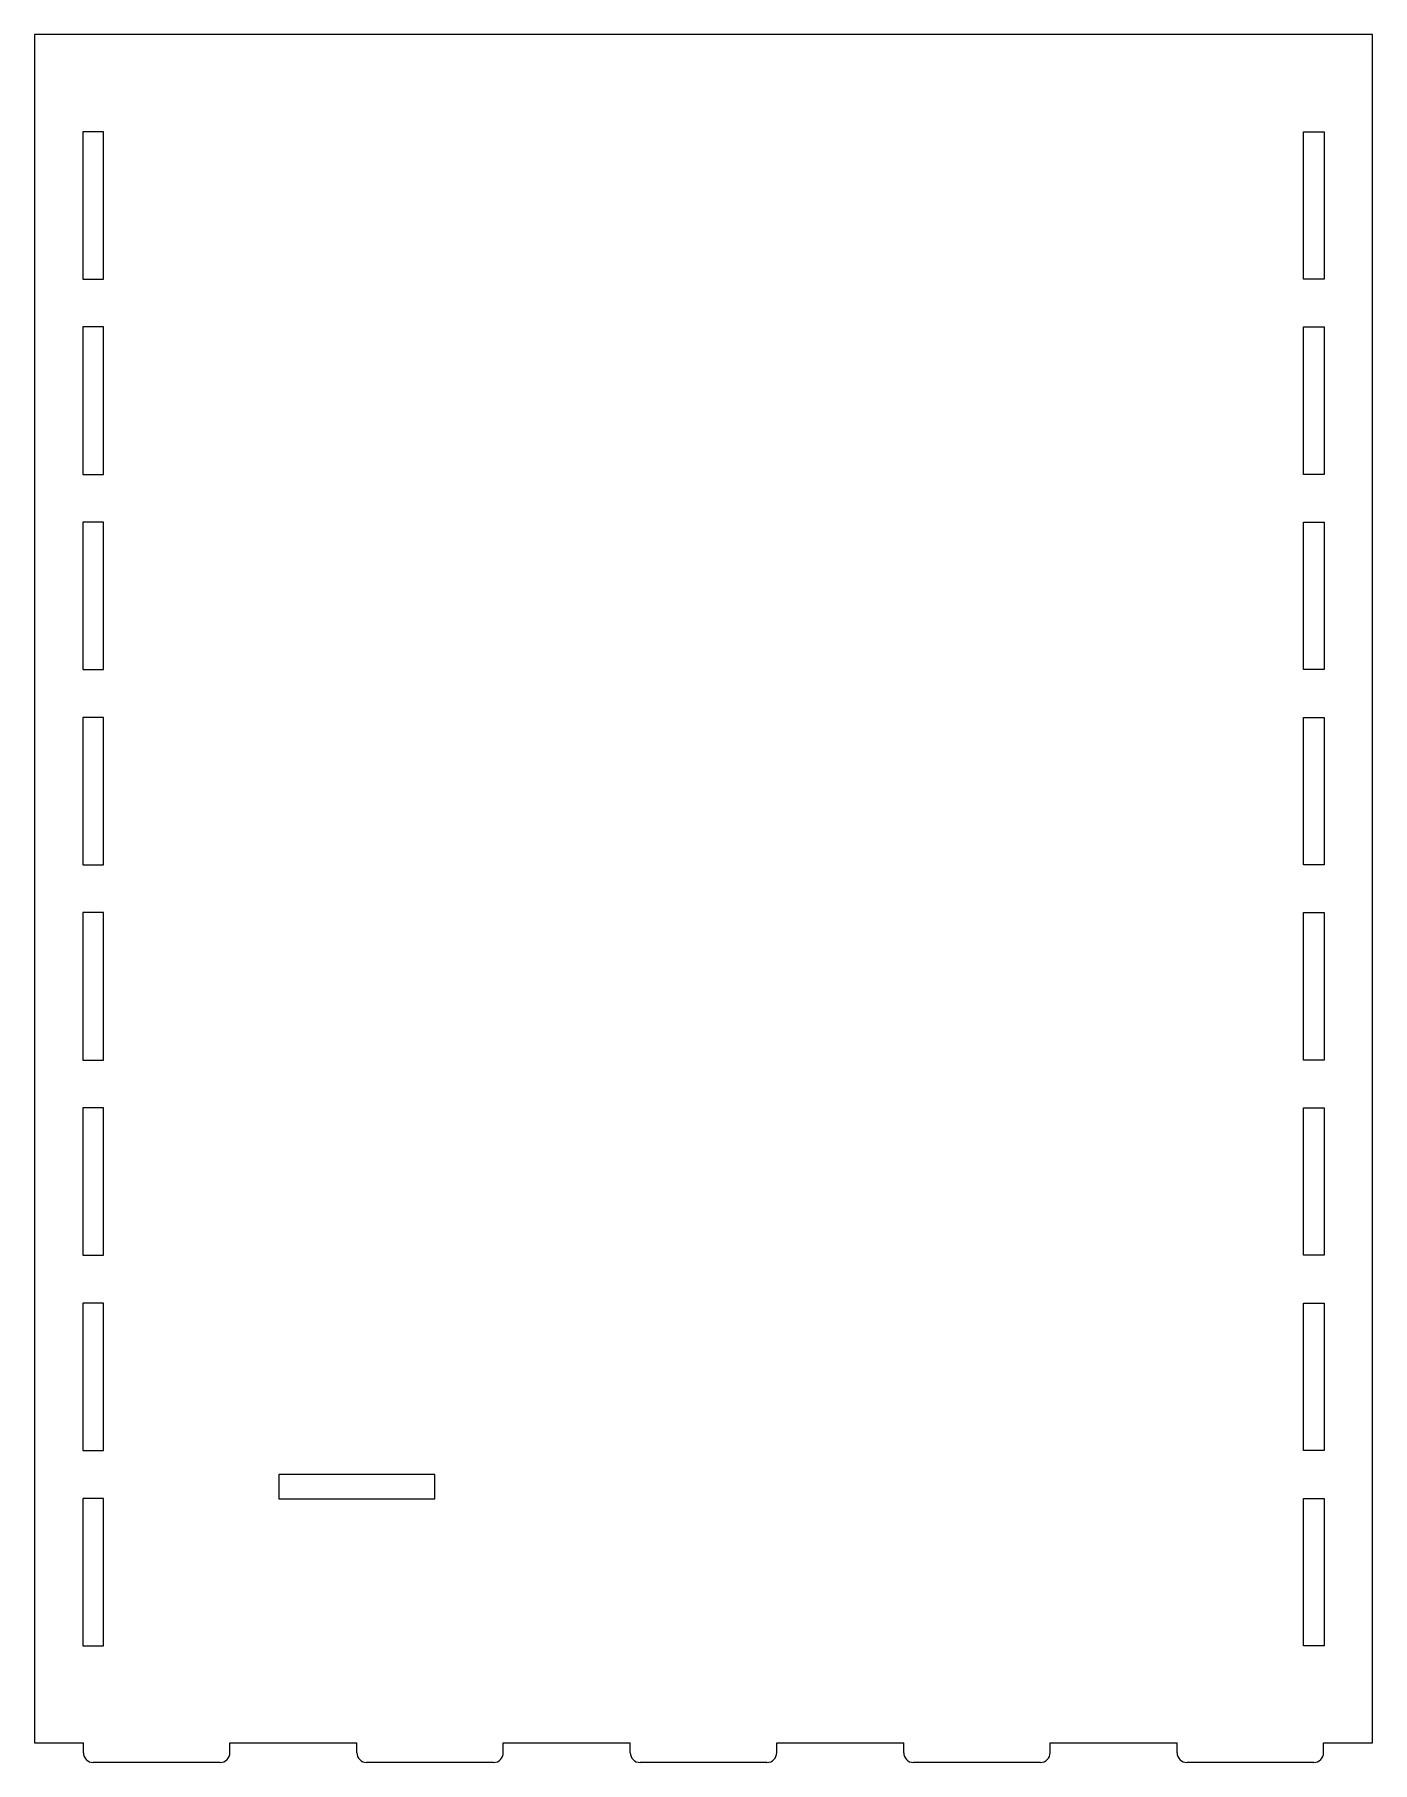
# Model space of a CAD drawing. Header units: millimetres. Extents: x -260 to 14, y -179 to 175.
import ezdxf

# ---------------------------------------------------------------- set-up
doc = ezdxf.new("R2010")
doc.units = ezdxf.units.MM

msp = doc.modelspace()

# ---------------------------------------------------------------- linework, layer by layer
at = {"color": 7, "linetype": 'Continuous', "lineweight": 25}
for p, q in [((14, 175), (-260, 175)), ((-260, 175), (-260, -175)), ((14, -175), (14, 175)), ((-250.1, 155.1), (-250.1, 124.9)), ((-245.9, 155.1), (-250.1, 155.1)), ((-245.9, 124.9), (-245.9, 155.1)), ((-0.1, 124.9), (-0.1, 155.1)), ((-0.1, 155.1), (4.1, 155.1)), ((4.1, 155.1), (4.1, 124.9)), ((-250.1, 124.9), (-245.9, 124.9)), ((4.1, 124.9), (-0.1, 124.9)), ((-250.1, 115.1), (-250.1, 84.9)), ((-245.9, 115.1), (-250.1, 115.1)), ((-245.9, 84.9), (-245.9, 115.1)), ((-0.1, 84.9), (-0.1, 115.1)), ((-0.1, 115.1), (4.1, 115.1)), ((4.1, 115.1), (4.1, 84.9)), ((-250.1, 84.9), (-245.9, 84.9)), ((4.1, 84.9), (-0.1, 84.9)), ((-250.1, 75.1), (-250.1, 44.9)), ((-245.9, 75.1), (-250.1, 75.1)), ((-245.9, 44.9), (-245.9, 75.1)), ((-0.1, 44.9), (-0.1, 75.1)), ((-0.1, 75.1), (4.1, 75.1)), ((4.1, 75.1), (4.1, 44.9)), ((-250.1, 44.9), (-245.9, 44.9)), ((4.1, 44.9), (-0.1, 44.9)), ((-250.1, 35.1), (-250.1, 4.9)), ((-245.9, 35.1), (-250.1, 35.1)), ((-245.9, 4.9), (-245.9, 35.1)), ((-0.1, 4.9), (-0.1, 35.1)), ((-0.1, 35.1), (4.1, 35.1)), ((4.1, 35.1), (4.1, 4.9)), ((-250.1, 4.9), (-245.9, 4.9)), ((4.1, 4.9), (-0.1, 4.9)), ((-250.1, -4.9), (-250.1, -35.1)), ((-245.9, -4.9), (-250.1, -4.9)), ((-245.9, -35.1), (-245.9, -4.9)), ((-0.1, -35.1), (-0.1, -4.9)), ((-0.1, -4.9), (4.1, -4.9)), ((4.1, -4.9), (4.1, -35.1)), ((-250.1, -35.1), (-245.9, -35.1)), ((4.1, -35.1), (-0.1, -35.1)), ((-250.1, -44.9), (-250.1, -75.1)), ((-245.9, -44.9), (-250.1, -44.9)), ((-245.9, -75.1), (-245.9, -44.9)), ((-0.1, -75.1), (-0.1, -44.9)), ((-0.1, -44.9), (4.1, -44.9)), ((4.1, -44.9), (4.1, -75.1)), ((-250.1, -75.1), (-245.9, -75.1)), ((4.1, -75.1), (-0.1, -75.1)), ((-250.1, -84.9), (-250.1, -115.1)), ((-245.9, -84.9), (-250.1, -84.9)), ((-245.9, -115.1), (-245.9, -84.9)), ((-0.1, -115.1), (-0.1, -84.9)), ((-0.1, -84.9), (4.1, -84.9)), ((4.1, -84.9), (4.1, -115.1)), ((-250.1, -115.1), (-245.9, -115.1)), ((4.1, -115.1), (-0.1, -115.1)), ((-210, -120), (-210, -125)), ((-178, -120), (-210, -120)), ((-178, -125), (-178, -120)), ((-250.1, -124.9), (-250.1, -155.1)), ((-245.9, -124.9), (-250.1, -124.9)), ((-245.9, -155.1), (-245.9, -124.9)), ((-210, -125), (-178, -125)), ((-0.1, -155.1), (-0.1, -124.9)), ((-0.1, -124.9), (4.1, -124.9)), ((4.1, -124.9), (4.1, -155.1)), ((-250.1, -155.1), (-245.9, -155.1)), ((4.1, -155.1), (-0.1, -155.1)), ((-260, -175), (-250, -175)), ((-250, -177), (-250, -175)), ((-220, -177), (-220, -175)), ((-220, -175), (-194, -175)), ((-194, -177), (-194, -175)), ((-164, -177), (-164, -175)), ((-164, -175), (-138, -175)), ((-138, -177), (-138, -175)), ((-108, -177), (-108, -175)), ((-108, -175), (-82, -175)), ((-82, -177), (-82, -175)), ((-52, -177), (-52, -175)), ((-52, -175), (-26, -175)), ((-26, -177), (-26, -175)), ((4, -177), (4, -175)), ((4, -175), (14, -175)), ((-222, -179), (-248, -179)), ((-166, -179), (-192, -179)), ((-110, -179), (-136, -179)), ((-54, -179), (-80, -179)), ((2, -179), (-24, -179))]:
    msp.add_line(p, q, dxfattribs=at)
for centre, start, end in [((-248, -177), 180, 270), ((-222, -177), 270, 0), ((-192, -177), 180, 270), ((-166, -177), 270, 0), ((-136, -177), 180, 270), ((-110, -177), 270, 0), ((-80, -177), 180, 270), ((-54, -177), 270, 0), ((-24, -177), 180, 270), ((2, -177), 270, 0)]:
    msp.add_arc(centre, 2, start, end, dxfattribs=at)

doc.saveas('drawing.dxf')
